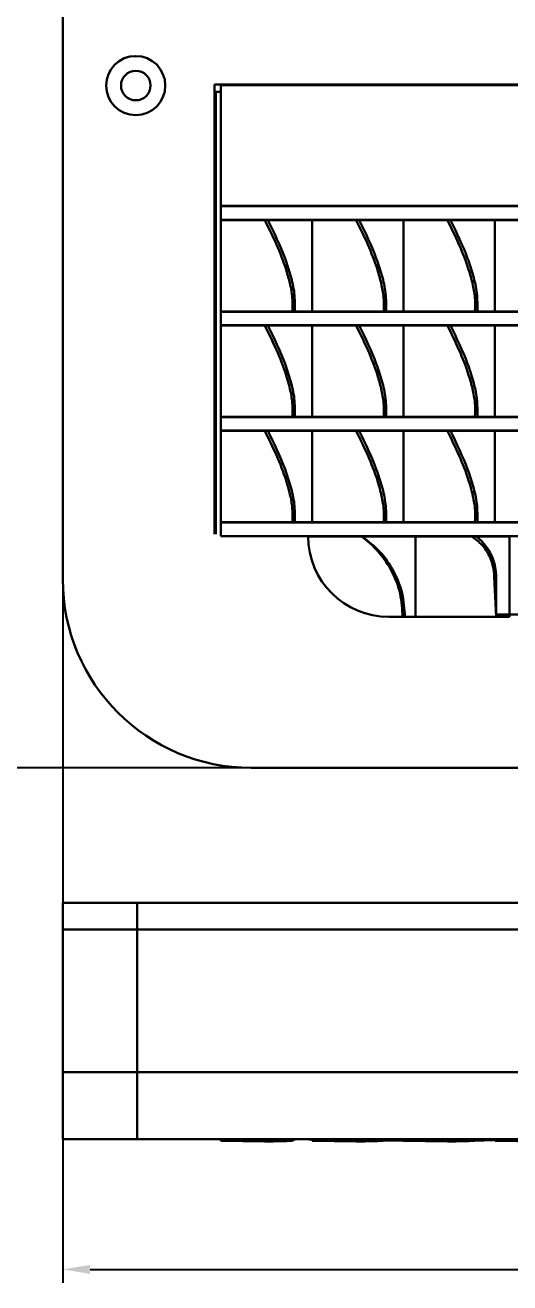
# Model space of a CAD drawing. Header units: millimetres. Extents: x 318 to 879, y 422 to 911.
# Drawn here: x 512.8 to 585, y 421.7 to 609 of the extents above; entities that cross this region are included whole.
import ezdxf

# ---------------------------------------------------------------- set-up
doc = ezdxf.new("R2010")
doc.units = ezdxf.units.MM
doc.header["$PDSIZE"] = -1
doc.dimstyles.new('ISO-25', dxfattribs={"dimtxt": 2.5, "dimasz": 2.5, "dimexe": 1.25, "dimexo": 0.625, "dimtad": 1, "dimtxsty": 'Standard', "dimcen": 2.5, "dimadec": 0, "dimazin": 0, "dimtfac": 1, "dimtmove": 0, "dimatfit": 3, "dimfxl": 1, "dimarcsym": 0})

# ---------------------------------------------------------------- blocks, each defined once
blk = doc.blocks.new('*D1')
at = {"color": 0, "lineweight": -2}
for p, q in [((556.11, 785.32), (478.85, 785.32)), ((480.85, 781.24), (480.85, 645.41)), ((480.85, 502.45), (480.85, 638.28)), ((556.11, 498.37), (478.85, 498.37))]:
    blk.add_line(p, q, dxfattribs=at)
at = {"color": 0}
for points in [[(481.53, 781.24), (480.17, 781.24), (480.85, 785.32)], [(480.17, 502.45), (481.53, 502.45), (480.85, 498.37)]]:
    blk.add_solid(points, dxfattribs=at)
at = {"layer": 'Defpoints', "color": 0}
for p in [(556.11, 785.32), (480.85, 498.37), (556.11, 498.37)]:
    blk.add_point(p, dxfattribs=at)
at = {"color": 0, "lineweight": 30, "insert": (480.85, 641.85), "char_height": 3.5, "attachment_point": 5}
blk.add_mtext('143,5', dxfattribs=at)
blk = doc.blocks.new('*D2')
at = {"color": 0, "lineweight": -2}
for p, q in [((518.38, 546.14), (518.38, 421.68)), ((701.93, 546.14), (701.93, 421.68)), ((522.46, 423.68), (697.85, 423.68))]:
    blk.add_line(p, q, dxfattribs=at)
at = {"color": 0}
for points in [[(522.46, 424.36), (522.46, 423), (518.38, 423.68)], [(697.85, 423), (697.85, 424.36), (701.93, 423.68)]]:
    blk.add_solid(points, dxfattribs=at)
at = {"layer": 'Defpoints', "color": 0}
for p in [(518.38, 546.14), (701.93, 546.14), (701.93, 423.68)]:
    blk.add_point(p, dxfattribs=at)
at = {"color": 0, "lineweight": 30, "insert": (610.16, 427.25), "char_height": 3.5, "attachment_point": 5}
blk.add_mtext('91,8', dxfattribs=at)

msp = doc.modelspace()

# ---------------------------------------------------------------- linework, layer by layer
at = {"color": 7, "linetype": 'Continuous', "lineweight": 30, "true_color": 0xffffff}
for p, q in [((518.38, 699.93), (518.38, 526.45)), ((518.38, 526.45), (518.38, 630.99)), ((679.34, 600.15), (540.98, 600.15)), ((540.98, 600.15), (540.98, 533.15)), ((677.95, 600.05), (541.95, 600.05)), ((541.95, 600.05), (541.95, 582.05)), ((568.88, 600.15), (568.88, 600.05)), ((584.84, 600.05), (584.84, 600.15)), ((541.18, 599.05), (541.18, 533.15)), ((541.95, 599.05), (541.18, 599.05)), ((541.95, 582.05), (677.95, 582.05)), ((541.95, 582), (541.95, 580)), ((677.95, 582), (541.95, 582)), ((541.95, 580), (677.95, 580)), ((541.95, 579.95), (541.95, 566.35)), ((548.49, 579.95), (541.95, 579.95)), ((555.55, 579.95), (548.95, 579.95)), ((555.55, 579.95), (555.55, 566.35)), ((562.09, 579.95), (555.55, 579.95)), ((569.15, 579.95), (562.55, 579.95)), ((569.15, 579.95), (569.15, 566.35)), ((575.69, 579.95), (569.15, 579.95)), ((582.75, 579.95), (576.15, 579.95)), ((582.75, 579.95), (582.75, 566.35)), ((589.29, 579.95), (582.75, 579.95)), ((541.95, 566.35), (552.6, 566.35)), ((541.95, 566.3), (541.95, 564.3)), ((677.95, 566.3), (541.95, 566.3)), ((552.95, 566.35), (555.55, 566.35)), ((555.55, 566.35), (566.2, 566.35)), ((566.55, 566.35), (569.15, 566.35)), ((569.15, 566.35), (579.8, 566.35)), ((580.15, 566.35), (582.75, 566.35)), ((582.75, 566.35), (593.4, 566.35)), ((541.95, 564.3), (677.95, 564.3)), ((541.95, 564.25), (541.95, 550.65)), ((548.49, 564.25), (541.95, 564.25)), ((555.55, 564.25), (548.95, 564.25)), ((555.55, 564.25), (555.55, 550.65)), ((562.09, 564.25), (555.55, 564.25)), ((569.15, 564.25), (562.55, 564.25)), ((569.15, 564.25), (569.15, 550.65)), ((575.69, 564.25), (569.15, 564.25)), ((582.75, 564.25), (576.15, 564.25)), ((582.75, 564.25), (582.75, 550.65)), ((589.29, 564.25), (582.75, 564.25)), ((540.98, 550.73), (541.18, 550.73)), ((541.18, 550.68), (540.98, 550.68)), ((541.95, 550.65), (552.6, 550.65)), ((552.95, 550.65), (555.55, 550.65)), ((555.55, 550.65), (566.2, 550.65)), ((566.55, 550.65), (569.15, 550.65)), ((569.15, 550.65), (579.8, 550.65)), ((580.15, 550.65), (582.75, 550.65)), ((582.75, 550.65), (593.4, 550.65)), ((677.95, 550.6), (541.95, 550.6)), ((541.95, 550.6), (541.95, 548.6)), ((541.95, 548.6), (677.95, 548.6)), ((541.95, 548.55), (541.95, 534.95)), ((548.49, 548.55), (541.95, 548.55)), ((555.55, 548.55), (548.95, 548.55)), ((555.55, 548.55), (555.55, 534.95)), ((562.09, 548.55), (555.55, 548.55)), ((569.15, 548.55), (562.55, 548.55)), ((569.15, 548.55), (569.15, 534.95)), ((575.69, 548.55), (569.15, 548.55)), ((582.75, 548.55), (576.15, 548.55)), ((582.75, 548.55), (582.75, 534.95)), ((589.29, 548.55), (582.75, 548.55)), ((541.95, 534.95), (552.6, 534.95)), ((677.95, 534.9), (541.95, 534.9)), ((541.95, 534.9), (541.95, 532.9)), ((552.95, 534.95), (555.55, 534.95)), ((555.55, 534.95), (566.2, 534.95)), ((566.55, 534.95), (569.15, 534.95)), ((569.15, 534.95), (579.8, 534.95)), ((580.15, 534.95), (582.75, 534.95)), ((582.75, 534.95), (593.4, 534.95)), ((541.95, 532.9), (640.04, 532.9)), ((562.95, 532.85), (554.95, 532.85)), ((570.95, 532.85), (562.95, 532.85)), ((570.95, 532.85), (570.95, 520.85)), ((579.33, 532.85), (570.95, 532.85)), ((570.95, 520.85), (570.95, 532.85)), ((584.95, 532.85), (579.96, 532.85)), ((584.95, 520.85), (584.95, 532.85)), ((582.94, 520.85), (582.68, 526.84)), ((582.95, 520.86), (582.95, 526.85)), ((566.95, 520.85), (569.02, 520.85)), ((569.37, 520.85), (570.95, 520.85)), ((570.95, 520.85), (582.94, 520.85)), ((634.95, 521.2), (582.92, 521.2)), ((582.95, 520.85), (584.95, 520.85)), ((673.86, 498.37), (546.46, 498.37)), ((673.86, 498.37), (546.46, 498.37)), ((546.46, 498.37), (673.86, 498.37)), ((657.4, 498.37), (546.46, 498.37)), ((518.38, 478.28), (518.38, 474.28)), ((518.38, 478.28), (529.46, 478.28)), ((518.38, 478.28), (518.38, 474.28)), ((518.38, 478.28), (518.38, 478.28)), ((529.46, 478.28), (529.46, 474.28)), ((529.46, 478.28), (690.85, 478.28)), ((518.38, 474.28), (518.38, 453.08)), ((518.38, 474.28), (529.46, 474.28)), ((518.38, 474.28), (518.38, 474.28)), ((518.38, 474.28), (518.38, 453.08)), ((518.38, 474.28), (518.38, 453.08)), ((518.38, 474.28), (518.38, 474.28)), ((529.46, 474.28), (690.85, 474.28)), ((529.46, 474.28), (529.46, 453.08)), ((518.38, 468.68), (518.38, 470.68)), ((518.38, 470.68), (518.38, 468.68)), ((518.38, 470.68), (518.38, 470.68)), ((518.38, 468.68), (518.38, 470.68)), ((518.38, 470.68), (518.38, 468.68)), ((518.38, 470.68), (518.38, 470.68)), ((518.38, 470.68), (518.38, 470.68)), ((518.38, 468.68), (518.38, 470.68)), ((518.38, 470.68), (518.38, 468.68)), ((518.38, 470.68), (518.38, 470.68)), ((518.38, 468.68), (518.38, 470.68)), ((518.38, 470.68), (518.38, 468.68)), ((518.38, 469.18), (518.38, 469.18)), ((518.38, 469.18), (518.38, 469.18)), ((518.38, 468.68), (518.38, 468.68)), ((518.38, 468.68), (518.38, 468.68)), ((518.38, 468.68), (518.38, 468.68)), ((518.38, 468.68), (518.38, 468.68)), ((518.38, 466.68), (518.38, 462.68)), ((518.38, 462.68), (518.38, 466.68)), ((518.38, 466.68), (518.38, 462.68)), ((518.38, 462.68), (518.38, 466.68)), ((518.38, 462.68), (518.38, 464.68)), ((518.38, 464.68), (518.38, 462.68)), ((518.38, 464.68), (518.38, 464.68)), ((518.38, 462.68), (518.38, 464.68)), ((518.38, 464.68), (518.38, 462.68)), ((518.38, 464.68), (518.38, 464.68)), ((518.38, 464.68), (518.38, 464.68)), ((518.38, 462.68), (518.38, 464.68)), ((518.38, 464.68), (518.38, 462.68)), ((518.38, 464.68), (518.38, 464.68)), ((518.38, 462.68), (518.38, 464.68)), ((518.38, 464.68), (518.38, 462.68)), ((518.38, 464.54), (518.38, 464.54)), ((518.38, 464.25), (518.38, 463.23)), ((518.38, 464.25), (518.38, 464.25)), ((518.38, 463.23), (518.38, 463.23)), ((518.38, 463.18), (518.38, 463.18)), ((518.38, 463.18), (518.38, 463.18)), ((518.38, 462.94), (518.38, 462.94)), ((518.38, 462.68), (518.38, 462.68)), ((518.38, 462.68), (518.38, 462.68)), ((518.38, 462.68), (518.38, 462.68)), ((518.38, 462.68), (518.38, 462.68)), ((518.38, 462.38), (518.38, 462.58)), ((518.38, 462.58), (518.38, 462.38)), ((518.38, 462.38), (518.38, 462.58)), ((518.38, 462.58), (518.38, 462.38)), ((518.38, 462.38), (518.38, 462.38)), ((518.38, 462.38), (518.38, 462.38)), ((518.38, 455.98), (518.38, 462.38)), ((518.38, 462.38), (518.38, 455.98)), ((518.38, 462.38), (518.38, 462.38)), ((518.38, 462.38), (518.38, 462.38)), ((518.38, 462.38), (518.38, 455.98)), ((518.38, 455.98), (518.38, 462.38)), ((518.38, 462.38), (518.38, 462.38)), ((518.38, 461.24), (518.38, 461.24)), ((518.38, 460.24), (518.38, 453.08)), ((518.38, 453.08), (518.38, 460.24)), ((518.38, 459.68), (518.38, 458.2)), ((518.38, 458.2), (518.38, 459.68)), ((518.38, 459.68), (518.38, 458.2)), ((518.38, 458.2), (518.38, 459.68)), ((518.38, 459.68), (518.38, 459.68)), ((518.38, 456.68), (518.38, 458.68)), ((518.38, 458.68), (518.38, 456.68)), ((518.38, 458.68), (518.38, 458.68)), ((518.38, 456.68), (518.38, 458.68)), ((518.38, 458.68), (518.38, 456.68)), ((518.38, 458.68), (518.38, 458.68)), ((518.38, 458.68), (518.38, 458.68)), ((518.38, 456.68), (518.38, 458.68)), ((518.38, 458.68), (518.38, 456.68)), ((518.38, 458.68), (518.38, 458.68)), ((518.38, 456.68), (518.38, 458.68)), ((518.38, 458.68), (518.38, 456.68)), ((518.38, 458.2), (518.38, 458.2)), ((518.38, 457.96), (518.38, 453.98)), ((518.38, 457.08), (518.38, 457.08)), ((518.38, 457.08), (518.38, 457.08)), ((518.38, 456.68), (518.38, 456.68)), ((518.38, 456.68), (518.38, 456.68)), ((518.38, 456.68), (518.38, 456.68)), ((518.38, 456.68), (518.38, 456.68)), ((518.38, 455.98), (518.38, 455.98)), ((518.38, 455.98), (518.38, 455.98)), ((518.38, 453.08), (518.38, 453.08)), ((518.38, 453.08), (518.38, 443.08)), ((529.46, 453.08), (518.38, 453.08)), ((518.38, 453.08), (529.46, 453.08)), ((518.38, 453.08), (518.38, 453.08)), ((518.38, 453.08), (518.38, 453.08)), ((518.38, 453.08), (518.38, 453.08)), ((518.38, 453.08), (518.38, 453.08)), ((529.46, 453.08), (529.46, 443.08)), ((644.86, 453.08), (529.46, 453.08)), ((529.46, 453.08), (644.86, 453.08)), ((529.46, 443.08), (518.38, 443.08)), ((690.85, 443.08), (529.46, 443.08)), ((541.95, 443.08), (541.95, 442.84)), ((548.49, 442.73), (541.95, 442.84)), ((552.87, 442.96), (552.95, 443.04)), ((555.55, 443.08), (555.55, 442.84)), ((562.09, 442.73), (555.55, 442.84)), ((566.47, 442.96), (566.55, 443.04)), ((566.95, 442.87), (569.02, 442.87)), ((569.15, 443.08), (569.15, 442.84)), ((575.69, 442.73), (569.15, 442.84)), ((579.33, 442.87), (576.04, 442.87)), ((580.07, 442.96), (580.15, 443.04)), ((582.75, 443.08), (582.75, 442.84)), ((589.29, 442.73), (582.75, 442.84))]:
    msp.add_line(p, q, dxfattribs=at)
at = {"color": 7, "linetype": 'Continuous', "lineweight": 25, "true_color": 0xffffff}
for p, q in [((518.38, 466.68), (518.38, 466.68)), ((518.38, 462.68), (518.38, 462.68)), ((518.38, 462.58), (518.38, 462.58)), ((518.38, 460.24), (518.38, 460.24))]:
    msp.add_line(p, q, dxfattribs=at)
at = {"color": 7, "linetype": 'Continuous', "lineweight": 30, "true_color": 0xffffff, "flags": 128}
for points in [[(518.38, 466.68), (518.38, 467.37), (518.38, 468.04), (518.38, 468.61), (518.38, 469.04), (518.38, 469.18)], [(518.38, 469.18), (518.38, 469.08), (518.38, 468.77), (518.38, 468.26), (518.38, 467.49), (518.38, 466.68)], [(518.38, 466.68), (518.38, 467.09), (518.38, 467.45), (518.38, 467.62), (518.38, 467.68)], [(518.38, 464.54), (518.38, 464.41), (518.38, 464.04), (518.38, 463.43), (518.38, 462.61), (518.38, 461.61), (518.38, 460.48), (518.38, 459.24), (518.38, 457.96)], [(518.38, 464.25), (518.38, 464.31), (518.38, 464.37), (518.38, 464.42), (518.38, 464.46), (518.38, 464.49), (518.38, 464.52), (518.38, 464.53), (518.38, 464.54)], [(518.38, 462.94), (518.38, 462.94), (518.38, 462.96), (518.38, 462.98), (518.38, 463.02), (518.38, 463.06), (518.38, 463.11), (518.38, 463.17), (518.38, 463.23)], [(518.38, 463.18), (518.38, 463.17), (518.38, 463.13), (518.38, 463.08), (518.38, 463), (518.38, 462.91), (518.38, 462.81), (518.38, 462.69), (518.38, 462.58)], [(518.38, 462.58), (518.38, 462.69), (518.38, 462.81), (518.38, 462.91), (518.38, 463), (518.38, 463.08), (518.38, 463.13), (518.38, 463.17), (518.38, 463.18)], [(518.38, 463.18), (518.38, 463.17), (518.38, 463.13), (518.38, 463.08), (518.38, 463), (518.38, 462.91), (518.38, 462.81), (518.38, 462.69), (518.38, 462.58)], [(518.38, 462.58), (518.38, 462.69), (518.38, 462.81), (518.38, 462.91), (518.38, 463), (518.38, 463.08), (518.38, 463.13), (518.38, 463.17), (518.38, 463.18)], [(518.38, 462.94), (518.38, 462.79), (518.38, 462.35), (518.38, 461.65), (518.38, 460.73), (518.38, 459.64), (518.38, 458.46), (518.38, 457.24), (518.38, 456.07), (518.38, 455), (518.38, 454.12), (518.38, 453.46), (518.38, 453.08)], [(518.38, 462.68), (518.38, 461.7), (518.38, 460.77), (518.38, 460.16), (518.38, 459.68)], [(518.38, 459.68), (518.38, 460.31), (518.38, 461.16), (518.38, 461.91), (518.38, 462.68)], [(518.38, 460.24), (518.38, 460.44), (518.38, 460.63), (518.38, 460.8), (518.38, 460.95), (518.38, 461.08), (518.38, 461.17), (518.38, 461.23), (518.38, 461.24)], [(518.38, 461.24), (518.38, 461.23), (518.38, 461.17), (518.38, 461.08), (518.38, 460.95), (518.38, 460.8), (518.38, 460.63), (518.38, 460.44), (518.38, 460.24)], [(518.38, 458.2), (518.38, 457.68), (518.38, 457.3), (518.38, 457.13), (518.38, 457.08)], [(518.38, 457.08), (518.38, 457.17), (518.38, 457.45), (518.38, 457.78), (518.38, 458.2)], [(518.38, 453.08), (518.38, 453.15), (518.38, 453.23), (518.38, 453.33), (518.38, 453.45), (518.38, 453.57), (518.38, 453.7), (518.38, 453.84), (518.38, 453.98)]]:
    msp.add_lwpolyline(points, dxfattribs=at)
at = {"color": 7, "linetype": 'Continuous', "lineweight": 30, "true_color": 0xffffff}
for radius in [4.4, 4.4, 2.2, 2.2]:
    msp.add_circle((529.26, 599.98), radius, dxfattribs=at)
for centre, radius, start, end in [((566.95, 532.85), 12, 180, 270), ((546.46, 526.45), 28.08, 180.0094, 269.985), ((582.35, 544.61), 17.77, 271.0472, 271.9174)]:
    msp.add_arc(centre, radius, start, end, dxfattribs=at)
for start_param, end_param in [(3.141593, 3.459153), (4.326474, 4.712389)]:
    msp.add_ellipse((566.95, 443.08), major_axis=(12, 0), ratio=0.017455, start_param=start_param, end_param=end_param, dxfattribs=at)
for points, knots in [([(548.49, 579.95), (549.08, 578.75), (550.27, 576.35), (551.51, 573.19), (552.25, 570.54), (552.66, 568.46), (552.62, 567.06), (552.6, 566.35)], [0, 0, 0, 0, 0.279965, 0.5599275, 0.7064634, 0.8534931, 1, 1, 1, 1]), ([(548.95, 579.95), (548.94, 579.95), (548.92, 579.95), (548.83, 579.95), (548.72, 579.95), (548.6, 579.95), (548.52, 579.95), (548.49, 579.95)], [0, 0, 0, 0, 0.204261, 0.40771, 0.629552, 0.863322, 1, 1, 1, 1]), ([(552.95, 566.35), (552.96, 567.26), (552.99, 569.07), (552.36, 571.71), (551.16, 575.39), (549.86, 578.07), (548.95, 579.95)], [0, 0, 0, 0, 0.1894295, 0.3772289, 0.5633528, 1, 1, 1, 1]), ([(562.09, 579.95), (562.68, 578.75), (563.87, 576.35), (565.11, 573.19), (565.85, 570.54), (566.26, 568.46), (566.22, 567.06), (566.2, 566.35)], [0, 0, 0, 0, 0.279965, 0.559927, 0.706463, 0.853493, 1, 1, 1, 1]), ([(562.55, 579.95), (562.54, 579.95), (562.52, 579.95), (562.43, 579.95), (562.32, 579.95), (562.2, 579.95), (562.12, 579.95), (562.09, 579.95)], [0, 0, 0, 0, 0.204261, 0.40771, 0.629552, 0.863322, 1, 1, 1, 1]), ([(566.55, 566.35), (566.56, 567.26), (566.59, 569.07), (565.96, 571.71), (564.76, 575.39), (563.46, 578.07), (562.55, 579.95)], [0, 0, 0, 0, 0.1894295, 0.3772289, 0.5633528, 1, 1, 1, 1]), ([(575.69, 579.95), (576.28, 578.75), (577.47, 576.35), (578.71, 573.19), (579.45, 570.54), (579.86, 568.46), (579.82, 567.06), (579.8, 566.35)], [0, 0, 0, 0, 0.279965, 0.559927, 0.706463, 0.853493, 1, 1, 1, 1]), ([(576.15, 579.95), (576.14, 579.95), (576.12, 579.95), (576.03, 579.95), (575.92, 579.95), (575.8, 579.95), (575.72, 579.95), (575.69, 579.95)], [0, 0, 0, 0, 0.204261, 0.40771, 0.629552, 0.863322, 1, 1, 1, 1]), ([(580.15, 566.35), (580.16, 567.26), (580.19, 569.07), (579.56, 571.71), (578.36, 575.39), (577.06, 578.07), (576.15, 579.95)], [0, 0, 0, 0, 0.189429, 0.377229, 0.563353, 1, 1, 1, 1]), ([(552.6, 566.35), (552.65, 566.35), (552.74, 566.35), (552.86, 566.35), (552.92, 566.35), (552.95, 566.35)], [0, 0, 0, 0, 0.330069, 0.66029, 1, 1, 1, 1]), ([(566.2, 566.35), (566.25, 566.35), (566.34, 566.35), (566.46, 566.35), (566.52, 566.35), (566.55, 566.35)], [0, 0, 0, 0, 0.330069, 0.66029, 1, 1, 1, 1]), ([(579.8, 566.35), (579.85, 566.35), (579.94, 566.35), (580.06, 566.35), (580.12, 566.35), (580.15, 566.35)], [0, 0, 0, 0, 0.330069, 0.66029, 1, 1, 1, 1]), ([(548.49, 564.25), (549.08, 563.05), (550.27, 560.65), (551.51, 557.49), (552.25, 554.84), (552.66, 552.76), (552.62, 551.36), (552.6, 550.65)], [0, 0, 0, 0, 0.279965, 0.5599275, 0.7064634, 0.8534931, 1, 1, 1, 1]), ([(548.95, 564.25), (548.94, 564.25), (548.92, 564.25), (548.83, 564.25), (548.72, 564.25), (548.6, 564.25), (548.52, 564.25), (548.49, 564.25)], [0, 0, 0, 0, 0.204261, 0.40771, 0.629552, 0.863322, 1, 1, 1, 1]), ([(552.95, 550.65), (552.96, 551.56), (552.99, 553.37), (552.36, 556.01), (551.16, 559.69), (549.86, 562.37), (548.95, 564.25)], [0, 0, 0, 0, 0.1894295, 0.3772289, 0.5633528, 1, 1, 1, 1]), ([(562.09, 564.25), (562.68, 563.05), (563.87, 560.65), (565.11, 557.49), (565.85, 554.84), (566.26, 552.76), (566.22, 551.36), (566.2, 550.65)], [0, 0, 0, 0, 0.279965, 0.5599275, 0.7064634, 0.8534931, 1, 1, 1, 1]), ([(562.55, 564.25), (562.54, 564.25), (562.52, 564.25), (562.43, 564.25), (562.32, 564.25), (562.2, 564.25), (562.12, 564.25), (562.09, 564.25)], [0, 0, 0, 0, 0.204261, 0.40771, 0.629552, 0.863322, 1, 1, 1, 1]), ([(566.55, 550.65), (566.56, 551.56), (566.59, 553.37), (565.96, 556.01), (564.76, 559.69), (563.46, 562.37), (562.55, 564.25)], [0, 0, 0, 0, 0.189429, 0.377229, 0.563353, 1, 1, 1, 1]), ([(575.69, 564.25), (576.28, 563.05), (577.47, 560.65), (578.71, 557.49), (579.45, 554.84), (579.86, 552.76), (579.82, 551.36), (579.8, 550.65)], [0, 0, 0, 0, 0.279965, 0.559927, 0.706463, 0.853493, 1, 1, 1, 1]), ([(576.15, 564.25), (576.14, 564.25), (576.12, 564.25), (576.03, 564.25), (575.92, 564.25), (575.8, 564.25), (575.72, 564.25), (575.69, 564.25)], [0, 0, 0, 0, 0.204261, 0.40771, 0.629552, 0.863322, 1, 1, 1, 1]), ([(580.15, 550.65), (580.16, 551.56), (580.19, 553.37), (579.56, 556.01), (578.36, 559.69), (577.06, 562.37), (576.15, 564.25)], [0, 0, 0, 0, 0.189429, 0.377229, 0.563353, 1, 1, 1, 1]), ([(552.6, 550.65), (552.65, 550.65), (552.74, 550.65), (552.86, 550.65), (552.92, 550.65), (552.95, 550.65)], [0, 0, 0, 0, 0.330069, 0.66029, 1, 1, 1, 1]), ([(566.2, 550.65), (566.25, 550.65), (566.34, 550.65), (566.46, 550.65), (566.52, 550.65), (566.55, 550.65)], [0, 0, 0, 0, 0.330069, 0.66029, 1, 1, 1, 1]), ([(579.8, 550.65), (579.85, 550.65), (579.94, 550.65), (580.06, 550.65), (580.12, 550.65), (580.15, 550.65)], [0, 0, 0, 0, 0.330069, 0.66029, 1, 1, 1, 1]), ([(548.49, 548.55), (549.08, 547.35), (550.27, 544.95), (551.51, 541.79), (552.25, 539.14), (552.66, 537.06), (552.62, 535.66), (552.6, 534.95)], [0, 0, 0, 0, 0.279965, 0.559927, 0.706463, 0.853493, 1, 1, 1, 1]), ([(548.95, 548.55), (548.94, 548.55), (548.92, 548.55), (548.83, 548.55), (548.72, 548.55), (548.6, 548.55), (548.52, 548.55), (548.49, 548.55)], [0, 0, 0, 0, 0.204261, 0.40771, 0.629552, 0.863322, 1, 1, 1, 1]), ([(552.95, 534.95), (552.96, 535.86), (552.99, 537.67), (552.36, 540.31), (551.16, 543.99), (549.86, 546.67), (548.95, 548.55)], [0, 0, 0, 0, 0.189429, 0.377229, 0.563353, 1, 1, 1, 1]), ([(562.09, 548.55), (562.68, 547.35), (563.87, 544.95), (565.11, 541.79), (565.85, 539.14), (566.26, 537.06), (566.22, 535.66), (566.2, 534.95)], [0, 0, 0, 0, 0.279965, 0.559927, 0.706463, 0.853493, 1, 1, 1, 1]), ([(562.55, 548.55), (562.54, 548.55), (562.52, 548.55), (562.43, 548.55), (562.32, 548.55), (562.2, 548.55), (562.12, 548.55), (562.09, 548.55)], [0, 0, 0, 0, 0.204261, 0.40771, 0.629552, 0.863322, 1, 1, 1, 1]), ([(566.55, 534.95), (566.56, 535.86), (566.59, 537.67), (565.96, 540.31), (564.76, 543.99), (563.46, 546.67), (562.55, 548.55)], [0, 0, 0, 0, 0.189429, 0.377229, 0.563353, 1, 1, 1, 1]), ([(575.69, 548.55), (576.28, 547.35), (577.47, 544.95), (578.71, 541.79), (579.45, 539.14), (579.86, 537.06), (579.82, 535.66), (579.8, 534.95)], [0, 0, 0, 0, 0.279965, 0.559927, 0.706463, 0.853493, 1, 1, 1, 1]), ([(576.15, 548.55), (576.14, 548.55), (576.12, 548.55), (576.03, 548.55), (575.92, 548.55), (575.8, 548.55), (575.72, 548.55), (575.69, 548.55)], [0, 0, 0, 0, 0.204261, 0.40771, 0.629552, 0.863322, 1, 1, 1, 1]), ([(580.15, 534.95), (580.16, 535.86), (580.19, 537.67), (579.56, 540.31), (578.36, 543.99), (577.06, 546.67), (576.15, 548.55)], [0, 0, 0, 0, 0.189429, 0.377229, 0.563353, 1, 1, 1, 1]), ([(552.6, 534.95), (552.65, 534.95), (552.74, 534.95), (552.86, 534.95), (552.92, 534.95), (552.95, 534.95)], [0, 0, 0, 0, 0.330069, 0.66029, 1, 1, 1, 1]), ([(566.2, 534.95), (566.25, 534.95), (566.34, 534.95), (566.46, 534.95), (566.52, 534.95), (566.55, 534.95)], [0, 0, 0, 0, 0.330069, 0.66029, 1, 1, 1, 1]), ([(579.8, 534.95), (579.85, 534.95), (579.94, 534.95), (580.06, 534.95), (580.12, 534.95), (580.15, 534.95)], [0, 0, 0, 0, 0.3300691, 0.6602904, 1, 1, 1, 1]), ([(562.94, 532.85), (562.94, 532.85), (562.94, 532.85), (562.95, 532.85), (562.95, 532.85), (562.95, 532.85), (562.96, 532.83), (563.01, 532.78), (563.23, 532.6), (563.66, 532.24), (564.48, 531.53), (565.9, 530.07), (567.53, 527.64), (568.82, 524.35), (568.95, 522.02), (569.02, 520.85)], [0, 0, 0, 0, 0.000018, 0.000042, 0.000109, 0.000325, 0.00111, 0.004105, 0.015819, 0.062178, 0.124477, 0.249574, 0.499683, 0.750094, 1, 1, 1, 1]), ([(579.33, 532.85), (579.87, 532.45), (580.93, 531.63), (581.95, 530.04), (582.55, 528.42), (582.63, 527.37), (582.68, 526.84)], [0, 0, 0, 0, 0.279871, 0.559766, 0.77988, 1, 1, 1, 1]), ([(579.96, 532.85), (579.9, 532.85), (579.78, 532.85), (579.55, 532.85), (579.4, 532.85), (579.33, 532.85)], [0, 0, 0, 0, 0.29505, 0.722266, 1, 1, 1, 1]), ([(582.95, 526.85), (582.94, 527.11), (582.9, 528.22), (582.34, 530.14), (581.15, 531.87), (580.23, 532.63), (579.96, 532.85)], [0, 0, 0, 0, 0.1123212, 0.4802615, 0.8484055, 1, 1, 1, 1]), ([(569.02, 520.85), (569.06, 520.85), (569.14, 520.85), (569.27, 520.85), (569.33, 520.85), (569.37, 520.85)], [0, 0, 0, 0, 0.280557, 0.561179, 1, 1, 1, 1]), ([(518.38, 466.68), (518.38, 467.03), (518.38, 467.77), (518.38, 468.61), (518.38, 469.1), (518.38, 469.15), (518.38, 469.18)], [0, 0, 0, 0, 0.269919, 0.562596, 0.789173, 1, 1, 1, 1]), ([(518.38, 469.18), (518.38, 469.13), (518.38, 469.04), (518.38, 468.37), (518.38, 467.53), (518.38, 466.95), (518.38, 466.68)], [0, 0, 0, 0, 0.269919, 0.562596, 0.789173, 1, 1, 1, 1]), ([(518.38, 462.68), (518.38, 462.35), (518.38, 461.68), (518.38, 460.56), (518.38, 460.01), (518.38, 459.68)], [0, 0, 0, 0, 0.276103, 0.56222, 1, 1, 1, 1]), ([(518.38, 459.68), (518.38, 459.88), (518.38, 460.27), (518.38, 461.29), (518.38, 462.15), (518.38, 462.68)], [0, 0, 0, 0, 0.276914, 0.563216, 1, 1, 1, 1]), ([(518.38, 458.2), (518.38, 457.85), (518.38, 457.21), (518.38, 457.12), (518.38, 457.08)], [0, 0, 0, 0, 0.560301, 1, 1, 1, 1]), ([(518.38, 457.08), (518.38, 457.14), (518.38, 457.26), (518.38, 457.92), (518.38, 458.2)], [0, 0, 0, 0, 0.559922, 1, 1, 1, 1]), ([(548.95, 443.08), (548.94, 443.04), (548.92, 442.95), (548.83, 442.85), (548.72, 442.77), (548.6, 442.73), (548.52, 442.73), (548.49, 442.73)], [0, 0, 0, 0, 0.204261, 0.40771, 0.629552, 0.863322, 1, 1, 1, 1]), ([(548.49, 442.73), (549.08, 442.74), (550.27, 442.76), (551.52, 442.79), (552.23, 442.83), (552.58, 442.84), (552.58, 442.86), (552.58, 442.86)], [0, 0, 0, 0, 0.325238, 0.650473, 0.820705, 0.991511, 1, 1, 1, 1]), ([(552.6, 442.89), (552.65, 442.89), (552.74, 442.9), (552.81, 442.95), (552.85, 442.98)], [0, 0, 0, 0, 0.499885, 1, 1, 1, 1]), ([(562.55, 443.08), (562.54, 443.04), (562.52, 442.95), (562.43, 442.85), (562.32, 442.77), (562.2, 442.73), (562.12, 442.73), (562.09, 442.73)], [0, 0, 0, 0, 0.204261, 0.40771, 0.629552, 0.863322, 1, 1, 1, 1]), ([(562.09, 442.73), (562.68, 442.74), (563.87, 442.76), (565.12, 442.79), (565.83, 442.83), (566.18, 442.84), (566.18, 442.86), (566.18, 442.86)], [0, 0, 0, 0, 0.3252378, 0.6504728, 0.8207049, 0.9915106, 1, 1, 1, 1]), ([(566.2, 442.89), (566.25, 442.89), (566.34, 442.9), (566.41, 442.95), (566.45, 442.98)], [0, 0, 0, 0, 0.499885, 1, 1, 1, 1]), ([(566.53, 443.01), (566.84, 443), (567.83, 442.98), (568.79, 442.93), (568.94, 442.89), (569.02, 442.87)], [0, 0, 0, 0, 0.185364, 0.593092, 1, 1, 1, 1]), ([(569.02, 442.87), (569.06, 442.87), (569.11, 442.87), (569.16, 442.9), (569.17, 442.9)], [0, 0, 0, 0, 0.765977, 1, 1, 1, 1]), ([(576.15, 443.08), (576.14, 443.04), (576.12, 442.95), (576.03, 442.85), (575.92, 442.77), (575.8, 442.73), (575.72, 442.73), (575.69, 442.73)], [0, 0, 0, 0, 0.204261, 0.40771, 0.629552, 0.863322, 1, 1, 1, 1]), ([(575.69, 442.73), (576.28, 442.74), (577.47, 442.76), (578.72, 442.79), (579.43, 442.83), (579.78, 442.84), (579.78, 442.86), (579.78, 442.86)], [0, 0, 0, 0, 0.3252378, 0.6504728, 0.8207049, 0.9915106, 1, 1, 1, 1]), ([(579.33, 442.87), (579.87, 442.88), (580.93, 442.89), (581.95, 442.92), (582.55, 442.95), (582.63, 442.96), (582.68, 442.97)], [0, 0, 0, 0, 0.279871, 0.559766, 0.77988, 1, 1, 1, 1]), ([(579.8, 442.89), (579.85, 442.89), (579.94, 442.9), (580.01, 442.95), (580.05, 442.98)], [0, 0, 0, 0, 0.499885, 1, 1, 1, 1])]:
    msp.add_open_spline(points, degree=3, knots=knots, dxfattribs=at)
msp.add_open_spline([(569.37, 520.85), (569.29, 522.03), (569.12, 524.4), (567.78, 527.72), (565.76, 530.68), (563.88, 532.13), (562.95, 532.85)], degree=3, dxfattribs=at)

# ---------------------------------------------------------------- dimensions: what is measured, and where the dimension line sits
at = {"color": 7, "lineweight": 30, "true_color": 0xffffff}
dim = msp.add_linear_dim(base=(480.85, 498.37), p1=(556.11, 785.32), p2=(556.11, 498.37), angle=90, dimstyle='ISO-25', override={"dimtxt": 3.5, "dimasz": 4.08, "dimexe": 2, "dimexo": 0, "dimgap": 1.524, "dimtih": 1, "dimtoh": 1, "dimdec": 1, "dimlfac": 0.5, "dimzin": 0, "dimadec": 2, "dimtzin": 0}, dxfattribs=at)
dim.commit()
dim.dimension.update_dxf_attribs({"geometry": '*D1', "text_midpoint": (480.85, 641.85)})
dim = msp.add_linear_dim(base=(701.93, 423.68), p1=(518.38, 546.14), p2=(701.93, 546.14), dimstyle='ISO-25', override={"dimtxt": 3.5, "dimasz": 4.08, "dimexe": 2, "dimexo": 0, "dimgap": 1.524, "dimtih": 1, "dimtoh": 1, "dimdec": 1, "dimlfac": 0.5, "dimzin": 0, "dimadec": 2, "dimtzin": 0}, dxfattribs=at)
dim.commit()
dim.dimension.update_dxf_attribs({"geometry": '*D2', "text_midpoint": (610.16, 427.25)})

doc.saveas('drawing.dxf')
